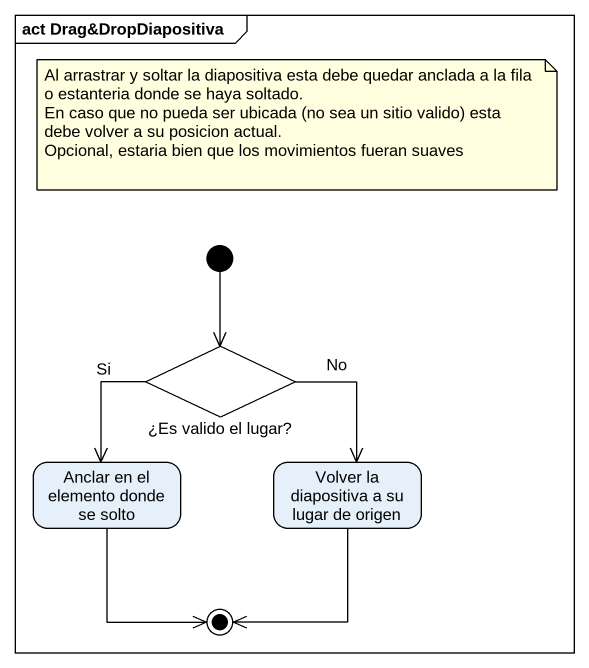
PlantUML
@startuml
mainframe act Drag&DropDiapositiva
hide empty description
state "¿Es valido el lugar?" as Es_valido_el_lugar <<choice>>
state "Anclar en el elemento donde se solto" as Anclar_en_el_elemento_donde
state "Volver la diapositiva a su lugar de origen" as Volver_la_diapositiva_a_su
[*] --> Es_valido_el_lugar
Es_valido_el_lugar --> Anclar_en_el_elemento_donde : Si
Es_valido_el_lugar --> Volver_la_diapositiva_a_su : No
Anclar_en_el_elemento_donde --> [*]
Volver_la_diapositiva_a_su --> [*]
note as N1
  Al arrastrar y soltar la diapositiva esta debe quedar anclada a la fila o estanteria donde se haya soltado.
  En caso que no pueda ser ubicada (no sea un sitio valido) esta debe volver a su posicion actual.
  Opcional, estaria bien que los movimientos fueran suaves
end note
@enduml
